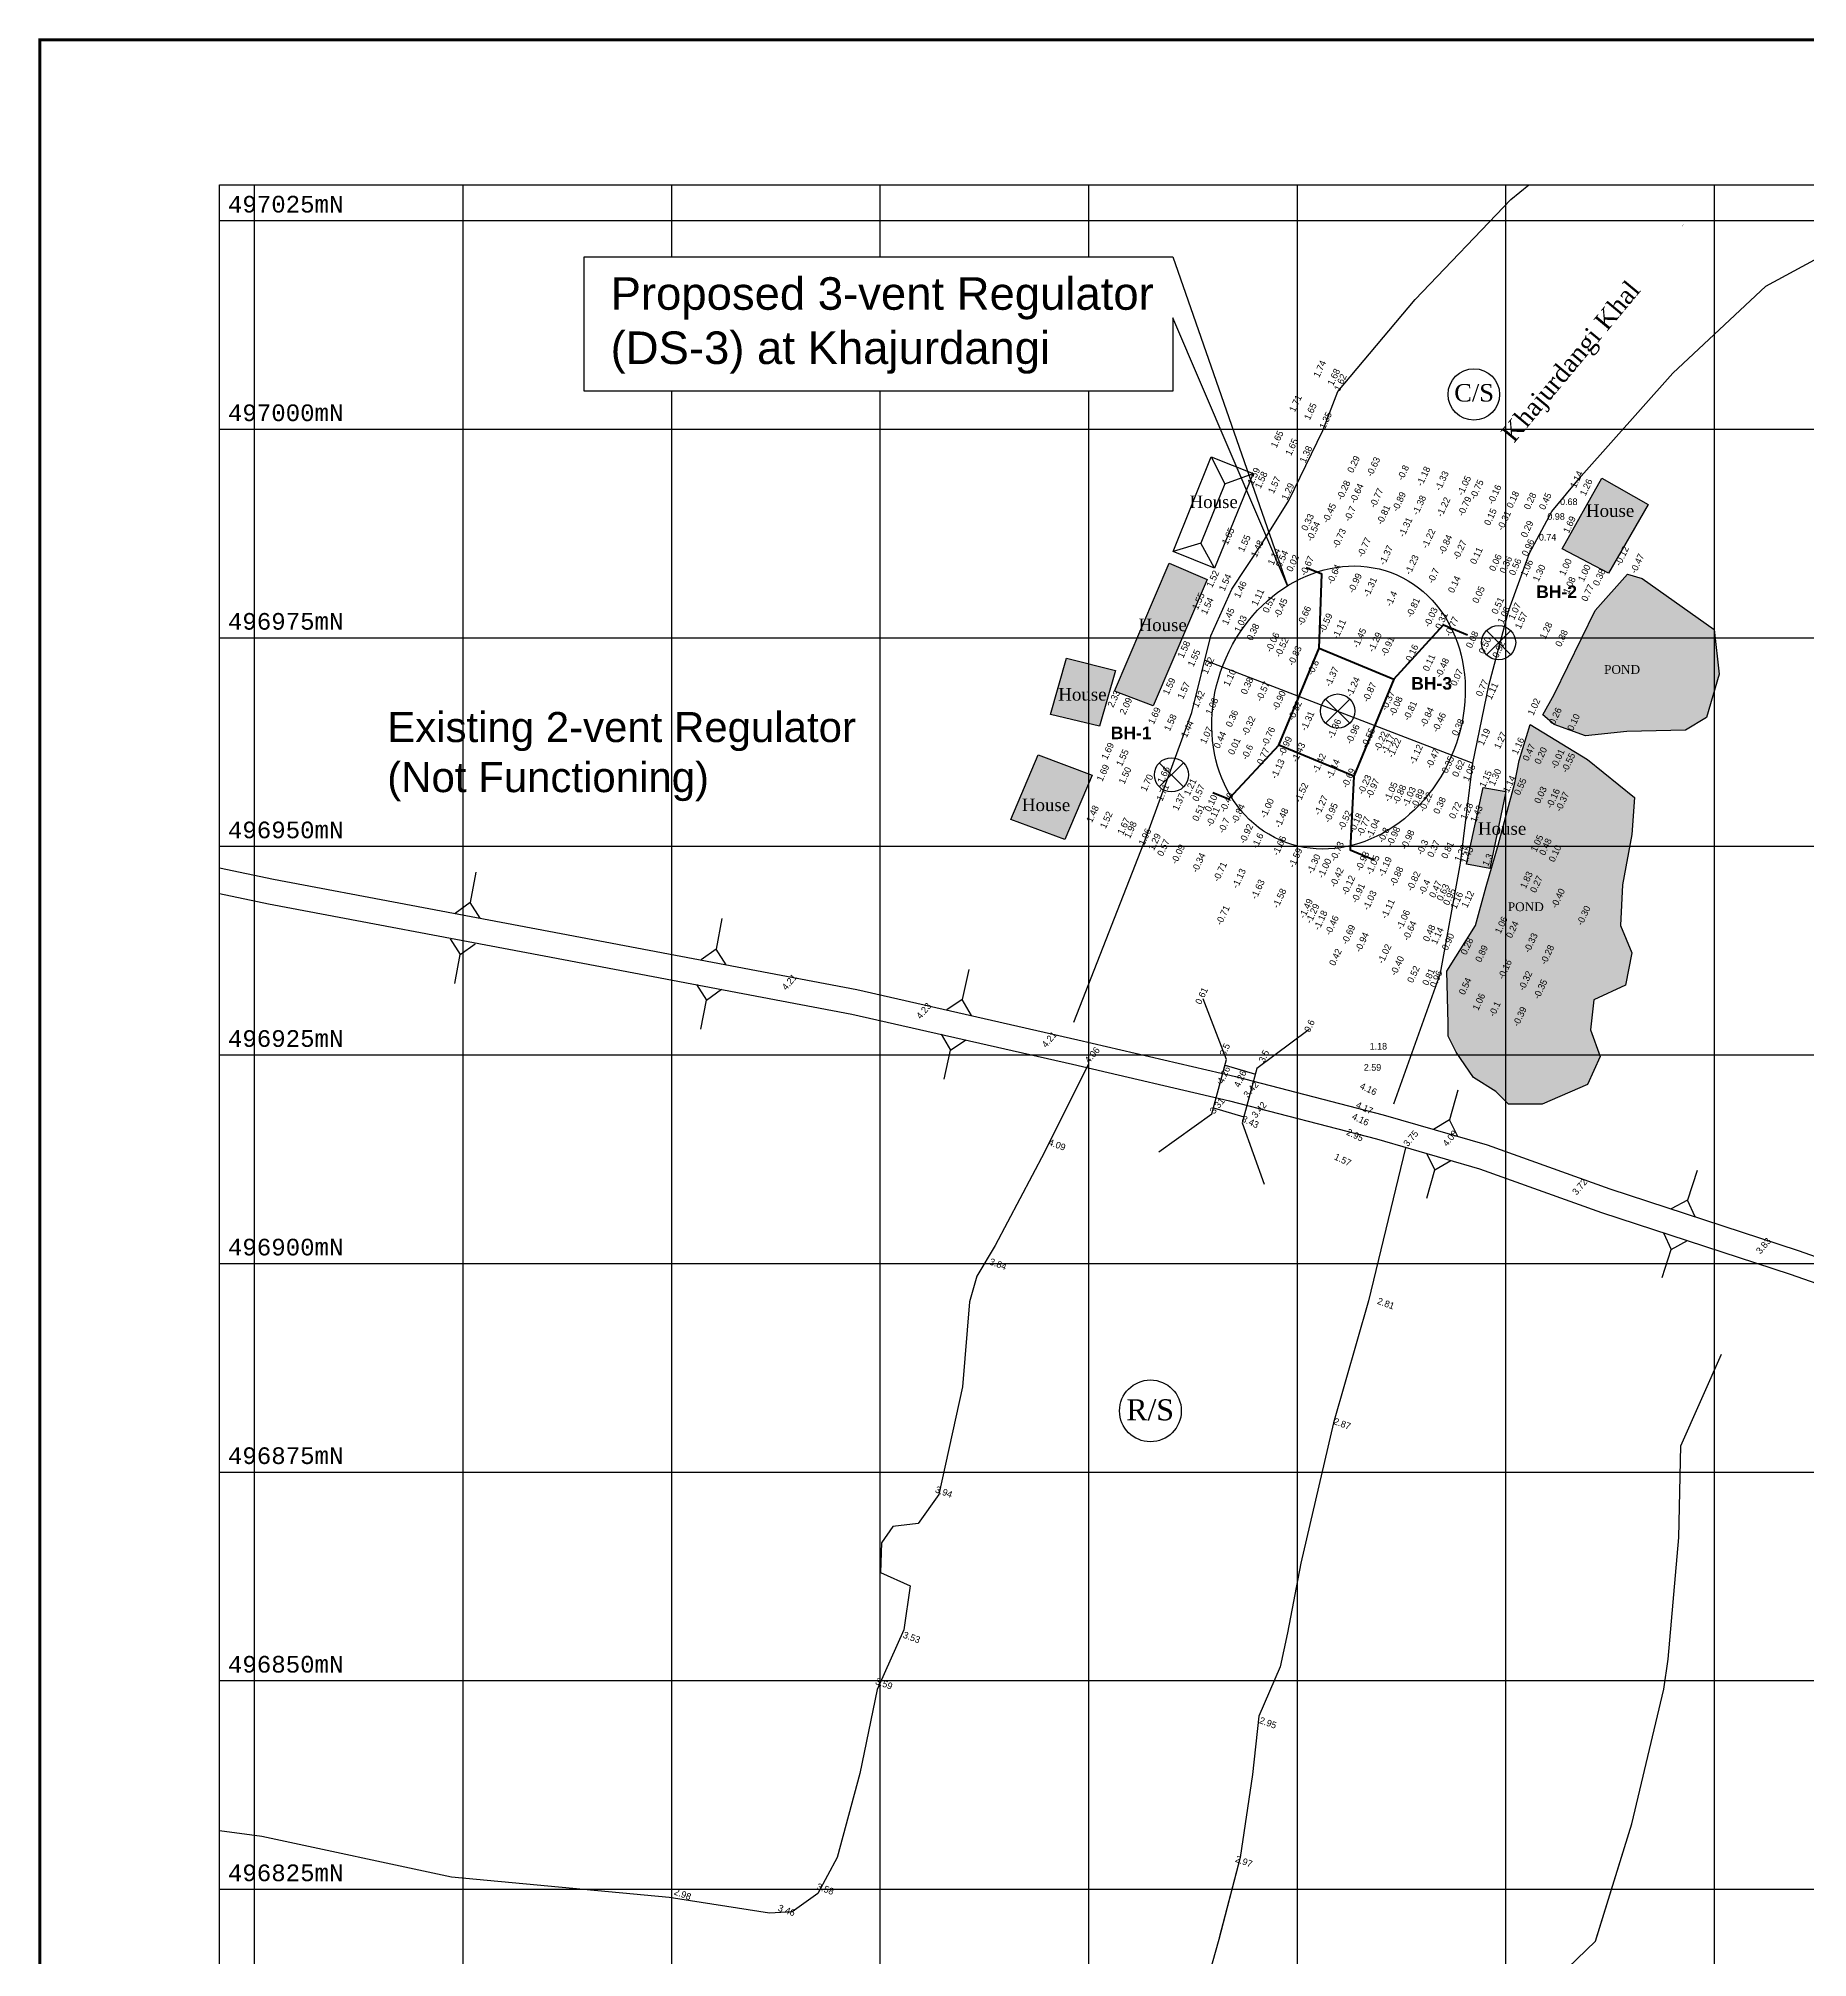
# Model space of a CAD drawing. Extents: x -377620 to 406987, y -326460 to -226264.
# Drawn here: x -237655 to -212205, y -255110 to -227506 of the extents above; entities that cross this region are included whole.
import ezdxf

# ---------------------------------------------------------------- set-up
doc = ezdxf.new("R2010")
doc.units = 0
doc.header["$LTSCALE"] = 300
doc.header["$MEASUREMENT"] = 0
doc.layers.add('LINE', color=7, linetype='CONTINUOUS')
doc.styles.add('PLOTTER_1', font='MONOTXT')

msp = doc.modelspace()

# ---------------------------------------------------------------- hatches: boundary and pattern name
at = {"layer": 'LINE'}
h = msp.add_hatch(dxfattribs=at)
h.set_pattern_fill('ANSI33', scale=429.981696, style=0)
h.set_pattern_definition([(45, (-50163549.44, -59873130.59), (-76.01074326, 76.01074326), []), (45, (-50163473.43, -59873130.59), (-76.01074326, 76.01074326), [53.747712, -26.873856])])
h.paths.add_polyline_path([(-221389.0619, -235053.6279), (-220842.904, -235287.0664), (-221620.6127, -237107.3829), (-222174.3212, -236895.967)])
h.paths.add_polyline_path([(-222863.9243, -236419.2503), (-222161.1077, -236596.1464), (-222393.2877, -237400.2821), (-223095.4907, -237230.3943)])
h.paths.add_polyline_path([(-223271.6707, -237812.1028), (-222496.4788, -238104.0581), (-222889.1085, -239030.2614), (-223664.3003, -238738.306)])
h.paths.add_polyline_path([(-215164.2662, -233830.0173), (-214500.4654, -234208.6865), (-215067.2075, -235197.5432), (-215735.9749, -234849.7446)])
h.paths.add_polyline_path([(-216873.6813, -238278.1757), (-216544.5761, -238336.5653), (-216777.4115, -239444.7387), (-217111.5243, -239382.4465)])
h = msp.add_hatch(dxfattribs=at)
h.set_pattern_fill('DOTS', scale=1036.8, style=0)
h.set_pattern_definition([(0, (-50163549.436, -59873130.59), (32.4, 64.8), [0, -64.8])])
h.paths.add_polyline_path([(-215853.2591, -236943.694), (-215259.2809, -235735.6028), (-214796.1793, -235212.0967), (-214584.7633, -235272.5012), (-213547.8184, -236007.4234), (-213477.3464, -236651.7386), (-213658.5601, -237275.9191), (-213960.5829, -237457.1328), (-214806.2467, -237477.2676), (-215400.2249, -237537.6722), (-215853.2591, -237376.5934), (-216014.3379, -237235.6494)])
h.paths.add_polyline_path([(-217373.4405, -241675.3845), (-217393.5753, -240920.3275), (-216980.8108, -240265.9448), (-216829.7994, -239702.1689), (-216658.6532, -239108.1907), (-216417.035, -238212.1898), (-216356.6304, -237890.0321), (-216195.5516, -237376.5934), (-215370.0226, -237879.9647), (-214695.505, -238423.6057), (-214735.7747, -238957.1793), (-214866.6513, -239682.034), (-214896.8536, -240265.9448), (-214735.7747, -240658.5744), (-214826.3816, -241121.676), (-215279.4158, -241333.092), (-215329.7529, -241765.9913), (-215188.8089, -242148.5535), (-215370.0226, -242551.2506), (-216024.4053, -242833.1385), (-216507.6418, -242833.1385), (-216688.8555, -242651.9248), (-217011.0131, -242450.5763), (-217262.6988, -242088.1489), (-217373.4405, -241856.5981)])

# ---------------------------------------------------------------- linework, layer by layer
at = {"layer": 'LINE', "color": 7}
for p, q in [((-234549.436, -229610.8194), (-234549.436, -259010.8194)), ((-231549.436, -229610.8194), (-231549.436, -259010.8194)), ((-228549.436, -229610.8194), (-228549.436, -230648)), ((-225549.436, -229610.8194), (-225549.436, -230648)), ((-222549.436, -229610.8194), (-222549.436, -230648)), ((-219549.436, -229610.8194), (-219549.436, -259010.8194)), ((-216549.436, -229610.8194), (-216549.436, -259010.8194)), ((-213549.436, -229610.8194), (-213549.436, -259010.8194)), ((-189688, -230130.5874), (-235048, -230130.5874)), ((-228549.436, -232580), (-228549.436, -259010.8194)), ((-225549.436, -232580), (-225549.436, -259010.8194)), ((-222549.436, -232580), (-222549.436, -259010.8194)), ((-189688, -233130.5874), (-235048, -233130.5874)), ((-220784.199, -233524.7685), (-220589.702, -233911.2452)), ((-220589.702, -233911.2452), (-220180.0269, -233764.5519)), ((-220589.702, -233911.2452), (-220934.3903, -234765.3172)), ((-220934.3903, -234765.3172), (-221332.3494, -234886.3456)), ((-220735.2964, -235127.3056), (-220934.3903, -234765.3172)), ((-189688, -236130.5874), (-235048, -236130.5874)), ((-216825.5301, -236370.0275), (-216475.805, -236023.7758)), ((-216825.0252, -236023.2673), (-216476.3099, -236370.536)), ((-220873.638, -236446.7005), (-217022.2505, -237929.3385)), ((-219139.5223, -237354.7105), (-218789.7971, -237008.4588)), ((-219139.0174, -237007.9503), (-218790.302, -237355.219)), ((-221530.8811, -238271.6039), (-221181.1559, -237925.3522)), ((-221530.3762, -237924.8437), (-221181.6608, -238272.1124)), ((-189688, -239130.5874), (-235048, -239130.5874)), ((-231362.0681, -239497.8169), (-231444.4966, -239935.718)), ((-227823.7725, -240166.7843), (-227906.7245, -240604.5865)), ((-231666.3295, -241100.6841), (-231587.8234, -240683.6205)), ((-224268.9214, -240895.7848), (-224367.5189, -241330.3309)), ((-228124.9756, -241756.467), (-228045.9709, -241339.4976)), ((-224626.9339, -242473.6446), (-224533.0282, -242059.7763)), ((-189688, -242130.5874), (-235048, -242130.5874)), ((-220584.879, -242272.8746), (-220148.0426, -242403.6796)), ((-220569.4356, -242277.0782), (-220291.6721, -242360.2509)), ((-217234.4107, -242633.1213), (-217357.8427, -243061.2758)), ((-220751.7134, -242885.8005), (-220314.877, -243016.6055)), ((-217682.5986, -244187.773), (-217565.0401, -243779.9921)), ((-213795.5578, -243790.6766), (-213934.2972, -244214.1186)), ((-214299.3276, -245328.217), (-214167.1902, -244924.9243)), ((-189688, -245130.5874), (-235048, -245130.5874)), ((-189688, -248130.5874), (-235048, -248130.5874)), ((-189688, -251130.5874), (-235048, -251130.5874)), ((-207145.5669, -254130.5874), (-235048, -254130.5874))]:
    msp.add_line(p, q, dxfattribs=at)
at = {"layer": 'LINE', "color": 7, "lineweight": 40, "const_width": 42.8247}
msp.add_lwpolyline([(-237633.2, -270313.1311), (-177128, -270313.1311), (-177128, -227527.3111), (-237633.2, -227527.3111)], close=True, dxfattribs=at)
at = {"layer": 'LINE', "color": 7}
for points in [[(-222758.2521, -241656.9561), (-221707.8474, -238971.8125), (-221062.0648, -237202.6206), (-220787.3562, -236100.5597), (-220488.6797, -235428.5377), (-220065.5547, -234789.7019), (-219667.3194, -234150.8661), (-219177.8219, -233146.9813), (-218962.1111, -232582.8147), (-217851.9073, -231260.7411), (-216475.2915, -229825.1275), (-216214.2253, -229610.8194)], [(-218158.0242, -242831.8093), (-217486.8583, -240949.2895), (-217199.2439, -239367.4104), (-217022.2505, -237929.3385), (-216789.9465, -236812.0673), (-216502.3322, -235727.9824), (-216203.6557, -234909.3876), (-215882.855, -234312.0347), (-215462.4956, -233803.1785), (-214146.1067, -232320.8582), (-212807.5936, -231070.8419), (-211292.0871, -230252.2471), (-209920.3878, -229809.7635)], [(-221336, -231523), (-221336, -232580), (-229803, -232580), (-229803, -230648), (-221336, -230648)], [(-221336, -230648), (-219684.6256, -235378.1573), (-221336, -231523)], [(-235048, -239435.579), (-234273.0033, -239600.6934), (-230312.6848, -240346.1651), (-225880.9288, -241185.8662), (-222700.71, -241907.4499), (-220436.5154, -242439.0435), (-218310.4433, -242988.546), (-216812.5451, -243420.3725), (-215051.0545, -244052.3577), (-212339.1024, -244940.9193), (-210828.3334, -245470.6695), (-208689.6754, -246074.8584), (-206308.8013, -246596.5105), (-204288.7251, -246962.2338), (-203051.8951, -247381.1601), (-201388.5165, -248054.4324), (-199131.9279, -249182.7267), (-196525.7835, -250841.1822), (-193491.6502, -252909.9095), (-191858.0959, -254130.5874)], [(-235048, -239803.6587), (-234343.8185, -239953.6858), (-230379.4914, -240699.9121), (-225954.2906, -241538.3712), (-222781.6824, -242258.228), (-220522.7107, -242788.5953), (-218405.3653, -243335.8424), (-216923.3053, -243763.1029), (-215167.9082, -244392.9019), (-212454.7208, -245281.8683), (-210936.935, -245814.0789), (-208777.2137, -246424.2183), (-206379.416, -246949.5785), (-204379.0271, -247311.7375), (-203177.2805, -247718.7807), (-201536.7811, -248382.7923), (-199309.5353, -249496.4152), (-196723.8715, -251141.8377), (-193700.8953, -253202.9578), (-192459.5086, -254130.5874)], [(-231301.0496, -240160.12), (-231444.4966, -239935.718), (-231659.7159, -240092.6063)], [(-231731.2705, -240459.2185), (-231587.8234, -240683.6205), (-231372.6042, -240526.7322)], [(-227763.546, -240829.1598), (-227906.7245, -240604.5865), (-228122.1313, -240761.2173)], [(-228189.1494, -241114.9242), (-228045.9709, -241339.4976), (-227830.5641, -241182.8667)], [(-224232.4852, -241559.894), (-224367.5189, -241330.3309), (-224588.4036, -241479.137)], [(-221536.411, -243520.7181), (-220775.7708, -242974.1839), (-220563.1041, -242192.8768), (-220898.1931, -241318.2405)], [(-219376.0546, -241762.9203), (-220126.2677, -242323.6818), (-220338.9344, -243104.9889), (-220020.3758, -243985.7804)], [(-224668.0619, -241830.2133), (-224533.0282, -242059.7763), (-224312.1435, -241910.9703)], [(-222549.0284, -242256.1477), (-223183.2549, -243524.6008), (-223891.2288, -244866.8012), (-224156.719, -245309.2849), (-224259.9652, -245678.0213), (-224363.2114, -246902.2261), (-224702.4488, -248450.9189), (-224997.4379, -248863.9036), (-225366.1743, -248908.152), (-225528.4183, -249144.1432), (-225543.1678, -249571.8774), (-225115.4336, -249763.6204), (-225203.9303, -250397.8469), (-225587.4161, -251253.3153), (-225838.1569, -252462.7707), (-226162.6449, -253672.226), (-226442.8845, -254188.4569), (-226811.6209, -254453.9471), (-227136.1089, -254468.6966), (-228581.5555, -254247.4547), (-231709.9765, -253951.1064), (-234442.2998, -253367.8014), (-235048, -253287.8033)], [(-217236.2385, -243298.2267), (-217357.8427, -243061.2758), (-217586.9218, -243197.1288)], [(-217991.4467, -243464.4016), (-218522.4271, -245662.0705), (-219023.9086, -247417.2556), (-219495.8912, -249437.931), (-219687.6341, -250440.894), (-219790.8803, -250927.626), (-220100.6188, -251635.5998), (-220189.1155, -252476.3188), (-220366.109, -253671.0246), (-220675.8476, -254850.9811), (-220867.5905, -255529.456), (-220985.5861, -255839.1945), (-220498.8541, -256089.9353), (-219569.6384, -256311.1771), (-219304.1482, -256311.1771), (-218201.8617, -256591.3288), (-217004.5515, -256560.6286), (-215254.6366, -254872.1142), (-214732.7322, -253183.5998), (-214272.2283, -251249.4834), (-214210.8278, -250819.6797), (-214057.3264, -249069.7649), (-214026.6262, -247749.6536), (-213443.3212, -246429.5424)], [(-217991.4467, -243464.4016), (-218522.4271, -245662.0705), (-219023.9086, -247417.2556), (-219495.8912, -249437.931), (-219687.6341, -250440.894), (-219790.8803, -250927.626), (-220100.6188, -251635.5998), (-220189.1155, -252476.3188), (-220366.109, -253671.0246), (-220669.7387, -254827.709)], [(-217686.6443, -243543.0412), (-217565.0401, -243779.9921), (-217335.961, -243644.1391)], [(-213821.2871, -244455.2867), (-213934.2972, -244214.1186), (-214168.1107, -244341.6512)], [(-214280.2002, -244683.7563), (-214167.1902, -244924.9243), (-213933.3767, -244797.3918)], [(-215240.9114, -254827.709), (-214732.7322, -253183.5998), (-214272.2283, -251249.4834), (-214210.8278, -250819.6797), (-214057.3264, -249069.7649), (-214026.6262, -247749.6536), (-213443.3212, -246429.5424)]]:
    msp.add_lwpolyline(points, dxfattribs=at)
for points in [[(-214639.0282, -230973.1387, 0, 0, 0), (-214639.0282, -230973.1387, 0, 0, 0), (-214215.0059, -230456.8303, 174.3307, 0, 0), (-214006.6123, -230194.3404, 0, 0, 0)], [(-223648.5493, -234033.8099, 0, 0, 0), (-219453.9843, -234033.8099, 0, 0, 0), (-218868.5795, -236231.3528, 142.56, 0, 0), (-218800.9672, -236475.4794, 0, 0, 0)], [(-216133.1759, -235464.0955, 0, 0, 0), (-216305.903, -235464.0955, 0, 0, 0), (-216453.2068, -235823.7332, 71.28, 0, 0), (-216516.9999, -235990.3043, 0, 0, 0)], [(-217941.4006, -236771.1598, 0, 0, 0), (-218419.4393, -236771.1598, 0, 0, 0), (-218631.3531, -237027.9622, 71.28, 0, 0), (-218722.6332, -237137.1702, 0, 0, 0)], [(-225768, -237489, 0, 0, 0), (-224143, -237489, 0, 0, 0), (-220876, -242242, 142.56, 0, 0), (-220671, -242526, 0, 0, 0)], [(-221634.1095, -237517.4305, 0, 0, 0), (-221468.4716, -237517.4305, 0, 0, 0), (-221417.611, -237703.5495, 71.28, 0, 0), (-221372.8466, -237852.9861, 0, 0, 0)]]:
    msp.add_lwpolyline(points, format="xyseb", dxfattribs=at)
for points in [[(-220784.199, -233524.7685), (-220180.0269, -233764.5519), (-220735.2964, -235127.3056), (-221332.3494, -234886.3456)], [(-215164.2662, -233830.0173), (-214500.4654, -234208.6865), (-215067.2075, -235197.5432), (-215735.9749, -234849.7446)], [(-221389.0619, -235053.6279), (-220842.904, -235287.0664), (-221620.6127, -237107.3829), (-222174.3212, -236895.967)], [(-215853.2591, -236943.694), (-215259.2809, -235735.6028), (-214796.1793, -235212.0967), (-214584.7633, -235272.5012), (-213547.8184, -236007.4234), (-213477.3464, -236651.7386), (-213658.5601, -237275.9191), (-213960.5829, -237457.1328), (-214806.2467, -237477.2676), (-215400.2249, -237537.6722), (-215853.2591, -237376.5934), (-216014.3379, -237235.6494)], [(-222863.9243, -236419.2503), (-222161.1077, -236596.1464), (-222393.2877, -237400.2821), (-223095.4907, -237230.3943)], [(-217373.4405, -241675.3845), (-217393.5753, -240920.3275), (-216980.8108, -240265.9448), (-216829.7994, -239702.1689), (-216658.6532, -239108.1907), (-216417.035, -238212.1898), (-216356.6304, -237890.0321), (-216195.5516, -237376.5934), (-215370.0226, -237879.9647), (-214695.505, -238423.6057), (-214735.7747, -238957.1793), (-214866.6513, -239682.034), (-214896.8536, -240265.9448), (-214735.7747, -240658.5744), (-214826.3816, -241121.676), (-215279.4158, -241333.092), (-215329.7529, -241765.9913), (-215188.8089, -242148.5535), (-215370.0226, -242551.2506), (-216024.4053, -242833.1385), (-216507.6418, -242833.1385), (-216688.8555, -242651.9248), (-217011.0131, -242450.5763), (-217262.6988, -242088.1489), (-217373.4405, -241856.5981)], [(-223271.6707, -237812.1028), (-222496.4788, -238104.0581), (-222889.1085, -239030.2614), (-223664.3003, -238738.306)], [(-216873.6813, -238278.1757), (-216544.5761, -238336.5653), (-216777.4115, -239444.7387), (-217111.5243, -239382.4465)]]:
    msp.add_lwpolyline(points, close=True, dxfattribs=at)
at = {"layer": 'LINE', "color": 7, "lineweight": 40}
for points in [[(-219232.8203, -236276.6867), (-219194.1544, -235213.6735), (-219416.0495, -235121.5985)], [(-218156.3186, -236723.3794), (-217444.2088, -235939.8108), (-217097.4007, -236083.7182)], [(-219811.3477, -237670.9018), (-220536.6471, -238448.9975), (-220758.5422, -238356.9225)], [(-218734.846, -238117.5946), (-218786.7015, -239175.1347), (-218439.8933, -239319.0422)]]:
    msp.add_lwpolyline(points, dxfattribs=at)
msp.add_lwpolyline([(-219232.8203, -236276.6867), (-218156.3186, -236723.3794), (-218734.846, -238117.5946), (-219811.3477, -237670.9018)], close=True, dxfattribs=at)
at = {"layer": 'LINE', "color": 7}
msp.add_polyline3d([(-235048, -259010.8194, 0), (-235048, -229610.8194, 0), (-189688, -229610.8194, 0), (-189688, -259010.8194, 0), (-235048, -259010.8194, 0)], dxfattribs=at)
for centre, radius in [((-217006.0628, -232626.4629), 370.1234), ((-216650.6676, -236196.9016), 246.068), ((-218964.6597, -237181.5847), 246.068), ((-221356.0185, -238098.4781), 246.068), ((-221658.175, -247246.1456), 444.1481)]:
    msp.add_circle(centre, radius, dxfattribs=at)
msp.add_ellipse((-218952.8924, -237130.1996), major_axis=(-840.6488, -1906.4593), ratio=0.8486201692, dxfattribs=at)

# ---------------------------------------------------------------- texts
at = {"layer": 'LINE', "color": 7, "style": 'PLOTTER_1'}
for s, p in [('497025mN', (-234928, -230010.5874)), ('497000mN', (-234928, -233010.5874)), ('496975mN', (-234928, -236010.5874)), ('496950mN', (-234928, -239010.5874)), ('496925mN', (-234928, -242010.5874)), ('496900mN', (-234928, -245010.5874)), ('496875mN', (-234928, -248010.5874)), ('496850mN', (-234928, -251010.5874)), ('496825mN', (-234928, -254010.5874))]:
    msp.add_text(s, height=240, dxfattribs=at).set_placement(p)
at = {"layer": 'LINE', "color": 7}
for s, rotation, p in [('1.74', 65, (-219232.396, -232392.8274)), ('1.68', 65, (-219030.676, -232509.9474)), ('1.62', 65, (-218935.996, -232586.8674)), ('1.71', 65, (-219582.196, -232889.3874)), ('1.65', 65, (-219366.796, -233004.4674)), ('1.35', 65, (-219148.516, -233132.7474)), ('1.65', 65, (-219845.596, -233403.5874)), ('1.65', 65, (-219636.196, -233516.5074)), ('1.38', 65, (-219431.116, -233620.0674)), ('0.29', 65, (-218745.796, -233764.4274)), ('-0.63', 65, (-218472.076, -233820.2274)), ('1.59', 65, (-220180.9897, -233933.8049)), ('1.58', 65, (-220074.316, -233989.7874)), ('1.57', 65, (-219885.796, -234061.5474)), ('-0.8', 65, (-218027.836, -233872.5474)), ('-1.18', 65, (-217750.276, -233956.3074)), ('-1.33', 65, (-217486.756, -234021.7074)), ('-1.05', 65, (-217164.436, -234089.3874)), ('1.14', 65, (-215539.636, -233981.7474)), ('1.29', 65, (-219691.276, -234156.2274)), ('-0.28', 65, (-218900.7205, -234157.0979)), ('-0.64', 65, (-218711.956, -234202.0674)), ('-0.77', 65, (-218426.596, -234268.6674)), ('-0.89', 65, (-218101.6131, -234321.8274)), ('-1.38', 65, (-217811.716, -234371.7474)), ('-0.75', 65, (-216984.076, -234145.5474)), ('-0.16', 65, (-216728.236, -234217.4274)), ('0.18', 65, (-216456.076, -234272.2674)), ('0.28', 65, (-216206.836, -234293.3874)), ('0.45', 65, (-215988.916, -234295.7874)), ('1.26', 65, (-215399.836, -234095.5074)), ('0.33', 65, (-219407.116, -234597.8288)), ('-0.45', 65, (-219105.916, -234485.8674)), ('-0.7', 65, (-218791.876, -234462.9474)), ('-0.81', 65, (-218326.156, -234511.0674)), ('-1.22', 65, (-217462.876, -234398.6274)), ('-0.79', 65, (-217158.676, -234387.9474)), ('0.15', 65, (-216777.796, -234521.2674)), ('-0.31', 65, (-216591.196, -234593.8674)), ('1.65', 65, (-220549.036, -234797.7474)), ('-0.54', 65, (-219335.596, -234749.3874)), ('-0.73', 65, (-218963.716, -234849.1074)), ('-1.31', 65, (-218008.996, -234688.1874)), ('-1.22', 65, (-217677.436, -234851.1474)), ('0.29', 65, (-216250.516, -234695.6274)), ('1.69', 65, (-215641.036, -234632.1474)), ('1.55', 65, (-220317.316, -234901.9074)), ('1.48', 65, (-220131.916, -234978.8274)), ('1.14', 65, (-219889.996, -235091.0274)), ('0.54', 65, (-219776.476, -235122.9474)), ('-0.77', 65, (-218604.676, -234977.1474)), ('-1.37', 65, (-218288.716, -235091.2674)), ('-0.84', 65, (-217435.156, -234938.6274)), ('-0.27', 65, (-217228.036, -235014.9474)), ('0.11', 65, (-216980.356, -235078.3074)), ('0.96', 65, (-216236.956, -234962.5074)), ('-0.12', 65, (-214895.596, -235102.9074)), ('-0.47', 65, (-214675.156, -235211.3874)), ('1.52', 65, (-220770.556, -235413.2274)), ('0.02', 65, (-219621.676, -235186.1874)), ('-0.67', 65, (-219425.116, -235245.1074)), ('-0.64', 65, (-219039.556, -235365.8274)), ('-1.23', 65, (-217918.876, -235228.9074)), ('-0.7', 65, (-217592.476, -235354.9074)), ('0.06', 65, (-216705.796, -235179.3474)), ('0.36', 65, (-216555.316, -235208.6274)), ('0.56', 65, (-216421.036, -235239.5874)), ('1.06', 65, (-216254.336, -235257.4607)), ('1.30', 65, (-216076.996, -235327.6674)), ('1.00', 65, (-215698.156, -235241.5074)), ('1.00', 65, (-215426.3496, -235328.0314)), ('0.38', 65, (-215214.0408, -235390.5487)), ('1.54', 65, (-220593.436, -235464.4674)), ('1.46', 65, (-220375.036, -235565.2674)), ('1.11', 65, (-220122.916, -235677.4674)), ('-0.99', 65, (-218735.476, -235492.1874)), ('-1.31', 65, (-218518.036, -235550.2674)), ('-1.4', 65, (-218196.316, -235684.5474)), ('0.14', 65, (-217297.756, -235492.0674)), ('0.05', 65, (-216948.316, -235639.5474)), ('1.08', 65, (-215642.0663, -235504.1874)), ('0.77', 65, (-215380.036, -235613.1474)), ('1.55', 65, (-220978.5938, -235732.2117)), ('1.54', 65, (-220851.076, -235802.1474)), ('1.45', 65, (-220547.956, -235950.4674)), ('0.51', 65, (-219964.516, -235778.5074)), ('-0.45', 65, (-219803.836, -235851.3474)), ('-0.66', 65, (-219466.276, -235963.3074)), ('-0.81', 65, (-217899.556, -235844.5074)), ('-0.03', 65, (-217644.436, -235982.6274)), ('0.51', 65, (-216672.196, -235797.2274)), ('1.08', 65, (-216584.716, -235932.8274)), ('1.07', 65, (-216427.276, -235877.2674)), ('1.03', 65, (-220371.436, -236058.7074)), ('0.38', 65, (-220193.476, -236177.1474)), ('-0.59', 65, (-219157.396, -236066.7474)), ('-1.11', 65, (-218962.396, -236155.0674)), ('-1.45', 65, (-218671.516, -236281.9074)), ('-0.31', 65, (-217498.876, -236051.7474)), ('-0.77', 65, (-217344.916, -236116.6674)), ('1.57', 65, (-216334.156, -236010.7074)), ('1.28', 65, (-215977.756, -236156.8674)), ('0.88', 65, (-215753.956, -236265.4674)), ('1.58', 65, (-221186.356, -236427.5874)), ('-0.06', 65, (-219920.956, -236342.5074)), ('-0.52', 65, (-219789.676, -236416.9074)), ('-0.83', 65, (-219601.636, -236537.9874)), ('-1.29', 65, (-218448.436, -236340.7074)), ('-0.91', 65, (-218267.836, -236403.4674)), ('-0.16', 65, (-217922.836, -236515.7874)), ('0.08', 65, (-217039.876, -236285.7474)), ('0.50', 65, (-216857.116, -236368.7874)), ('0.92', 65, (-216659.476, -236426.1474)), ('1.55', 65, (-221040.556, -236551.5474)), ('1.52', 65, (-220840.876, -236659.3074)), ('-0.8', 65, (-219323.356, -236675.2674)), ('-1.37', 65, (-219069.556, -236837.8674)), ('0.11', 65, (-217660.276, -236618.2674)), ('-0.48', 65, (-217481.356, -236711.9874)), ('1.59', 65, (-221398.636, -236957.6274)), ('1.57', 65, (-221189.116, -237017.5074)), ('1.10', 65, (-220526.596, -236834.5074)), ('0.38', 65, (-220279.276, -236951.3874)), ('-0.57', 65, (-220059.316, -237049.5474)), ('-1.24', 65, (-218764.156, -236984.1474)), ('-0.87', 65, (-218527.516, -237061.6674)), ('0.07', 65, (-217263.076, -236829.7074)), ('0.77', 65, (-216897.196, -236981.7474)), ('1.11', 65, (-216755.1572, -237025.8182)), ('2.33', 65, (-222195.0608, -237138.4429)), ('2.09', 65, (-222021.7808, -237241.8829)), ('1.42', 65, (-220976.476, -237141.9474)), ('1.08', 65, (-220782.916, -237243.9474)), ('-0.90', 65, (-219830.116, -237182.6274)), ('-0.82', 65, (-219598.996, -237326.3874)), ('-0.37', 65, (-218261.836, -237182.7474)), ('-0.08', 65, (-218148.196, -237263.2674)), ('-0.81', 65, (-217941.916, -237328.3074)), ('1.1', 65, (-216756.7172, -237025.8182)), ('1.02', 65, (-216150.556, -237252.1074)), ('1.69', 65, (-221610.676, -237380.2674)), ('1.58', 65, (-221381.116, -237479.6274)), ('1.44', 65, (-221137.516, -237571.5474)), ('0.36', 65, (-220495.156, -237420.9474)), ('-0.32', 65, (-220267.396, -237547.0674)), ('-1.31', 65, (-219419.116, -237476.1474)), ('-1.36', 65, (-219032.596, -237587.5074)), ('-0.96', 65, (-218767.756, -237664.3074)), ('-0.84', 65, (-217700.116, -237419.3874)), ('-0.46', 65, (-217525.396, -237495.2274)), ('0.38', 65, (-217243.156, -237546.7074)), ('0.26', 65, (-215843.356, -237385.5474)), ('0.10', 65, (-215581.396, -237474.5874)), ('1.69', 65, (-222282.916, -237888.9474)), ('1.07', 65, (-220863.076, -237661.5474)), ('0.44', 65, (-220668.676, -237728.6274)), ('0.01', 65, (-220462.756, -237819.8274)), ('-0.6', 65, (-220268.716, -237890.8674)), ('-0.76', 65, (-219982.876, -237702.4674)), ('-0.99', 65, (-219738.796, -237839.0274)), ('-1.43', 65, (-219549.556, -237927.3474)), ('-0.55', 65, (-218545.636, -237719.3874)), ('-0.22', 65, (-218364.196, -237766.1874)), ('-1.17', 65, (-218262.676, -237806.2674)), ('-1.22', 65, (-218170.036, -237861.1074)), ('-1.12', 65, (-217857.796, -237955.0674)), ('1.19', 65, (-216869.356, -237685.5474)), ('1.27', 65, (-216633.076, -237735.4674)), ('1.16', 65, (-216379.996, -237815.2674)), ('0.47', 65, (-216225.196, -237908.9874)), ('1.55', 65, (-222070.636, -237985.4274)), ('-0.77', 65, (-220064.596, -238000.3074)), ('-1.13', 65, (-219847.036, -238164.4674)), ('-1.42', 65, (-219251.836, -238082.8674)), ('-1.14', 65, (-219052.876, -238166.0274)), ('-0.47', 65, (-217616.956, -238014.7074)), ('0.35', 65, (-217389.196, -238083.5874)), ('0.62', 65, (-217238.596, -238139.2674)), ('1.05', 65, (-217082.956, -238199.7474)), ('0.20', 65, (-216054.196, -237954.2274)), ('-0.01', 65, (-215820.196, -238021.3074)), ('-0.55', 65, (-215666.476, -238076.7474)), ('1.69', 65, (-222351.196, -238202.9063)), ('1.50', 65, (-222033.796, -238240.1874)), ('1.70', 65, (-221718.916, -238345.3074)), ('1.66', 65, (-221478.7271, -238231.1357)), ('1.21', 65, (-221095.9759, -238406.0608)), ('-1.52', 65, (-219506.716, -238506.3474)), ('-0.69', 65, (-218828.596, -238296.8274)), ('-0.23', 65, (-218596.516, -238390.6674)), ('-0.97', 65, (-218481.676, -238445.3874)), ('-1.05', 65, (-218219.596, -238495.1874)), ('1.15', 65, (-216847.276, -238290.3474)), ('1.30', 65, (-216711.316, -238265.3874)), ('1.14', 65, (-216506.596, -238364.1474)), ('0.55', 65, (-216348.076, -238400.1474)), ('1.71', 65, (-221489.956, -238485.9474)), ('1.37', 65, (-221260.636, -238621.3074)), ('0.57', 65, (-220975.4959, -238491.6208)), ('0.10', 65, (-220796.476, -238638.8274)), ('-0.40', 65, (-220582.8139, -238646.5422)), ('-1.00', 65, (-220000.0227, -238729.537)), ('-1.27', 65, (-219223.876, -238687.5474)), ('-0.95', 65, (-219079.876, -238795.4274)), ('-0.88', 65, (-218096.836, -238532.6274)), ('-1.03', 65, (-217958.116, -238563.4674)), ('-0.89', 65, (-217832.236, -238595.3874)), ('-0.22', 65, (-217717.876, -238640.1474)), ('0.38', 65, (-217508.836, -238670.7474)), ('0.72', 65, (-217283.356, -238740.7074)), ('1.28', 65, (-217116.796, -238754.6274)), ('0.03', 65, (-216057.436, -238520.1474)), ('-0.16', 65, (-215886.196, -238589.3874)), ('-0.37', 65, (-215754.316, -238636.6674)), ('1.48', 65, (-222500.596, -238792.5474)), ('1.52', 65, (-222302.716, -238879.6674)), ('1.67', 65, (-222052.516, -238969.6674)), ('1.98', 65, (-221954.236, -239021.5074)), ('0.51', 65, (-220975.0811, -238774.3736)), ('-0.11', 65, (-220777.876, -238855.4274)), ('-0.7', 65, (-220604.476, -238946.7474)), ('-0.84', 65, (-220417.036, -238811.1474)), ('-1.48', 65, (-219792.0055, -238870.213)), ('-0.52', 65, (-218881.756, -238904.5074)), ('-0.18', 65, (-218726.956, -238940.5074)), ('-0.77', 65, (-218613.0806, -238991.65)), ('-1.04', 65, (-218476.756, -239021.3874)), ('1.43', 65, (-216977.236, -238792.6674)), ('1.96', 65, (-221747.356, -239123.0274)), ('1.29', 65, (-221608.516, -239194.1874)), ('0.57', 65, (-221481.436, -239278.6674)), ('-0.92', 65, (-220299.916, -239098.1874)), ('-1.6', 65, (-220120.636, -239165.1474)), ('-1.66', 65, (-219822.796, -239269.1874)), ('-0.8', 65, (-218307.196, -239084.2674)), ('-0.98', 65, (-218182.876, -239136.4674)), ('-0.98', 65, (-217978.756, -239183.3874)), ('-0.3', 65, (-217749.676, -239259.4674)), ('0.37', 65, (-217595.476, -239293.6674)), ('1.05', 65, (-216107.356, -239216.3874)), ('0.48', 65, (-215986.036, -239265.8274)), ('-0.09', 65, (-221280.796, -239391.3474)), ('-0.34', 65, (-220985.236, -239514.2274)), ('-1.59', 65, (-219592.276, -239443.1874)), ('-1.30', 65, (-219329.476, -239532.3474)), ('-1.00', 65, (-219173.356, -239594.0274)), ('-0.73', 65, (-218994.689, -239350.6339)), ('-0.93', 65, (-218629.9706, -239491.9943)), ('-1.05', 65, (-218479.4906, -239544.3143)), ('-1.19', 65, (-218303.4506, -239570.8343)), ('0.81', 65, (-217395.676, -239313.5874)), ('1.29', 65, (-217204.276, -239357.2674)), ('1.43', 65, (-217111.636, -239386.5474)), ('1.3', 65, (-216803.956, -239422.3074)), ('0.10', 65, (-215849.116, -239362.0674)), ('-0.71', 65, (-220676.356, -239644.0674)), ('-1.13', 65, (-220404.676, -239739.5874)), ('-1.63', 65, (-220133.476, -239896.7874)), ('-0.42', 65, (-218997.316, -239724.8274)), ('-0.12', 65, (-218831.476, -239837.1474)), ('-0.88', 65, (-218138.596, -239710.9074)), ('-0.82', 65, (-217893.316, -239779.4274)), ('1.83', 65, (-216259.996, -239742.9474)), ('0.27', 65, (-216116.716, -239803.6674)), ('-1.58', 65, (-219821.836, -240026.1474)), ('-0.91', 65, (-218689.4468, -239951.3312)), ('-1.03', 65, (-218523.196, -240055.0674)), ('-0.4', 65, (-217720.516, -239833.1874)), ('0.47', 65, (-217569.316, -239876.1474)), ('0.63', 65, (-217461.196, -239921.1474)), ('0.95', 65, (-217368.5615, -239984.4797)), ('1.16', 65, (-217261.2461, -240036.9214)), ('1.12', 65, (-217102.756, -240019.9074)), ('-0.40', 65, (-215815.156, -240026.3874)), ('-0.71', 65, (-220637.476, -240269.9874)), ('-1.49', 65, (-219439.996, -240172.5474)), ('-1.29', 65, (-219345.6583, -240244.442)), ('-1.18', 65, (-219230.116, -240341.1474)), ('-0.46', 65, (-219067.636, -240414.4674)), ('-1.11', 65, (-218262.8607, -240177.3449)), ('-1.06', 65, (-218041.996, -240333.4674)), ('1.06', 65, (-216622.3655, -240390.8274)), ('-0.30', 65, (-215446.396, -240274.4274)), ('-0.69', 65, (-218829.556, -240548.0274)), ('-0.94', 65, (-218635.756, -240656.8674)), ('-0.64', 65, (-217949.236, -240493.0674)), ('0.48', 65, (-217658.116, -240507.5874)), ('1.14', 65, (-217541.476, -240545.8674)), ('0.90', 65, (-217387.156, -240631.3074)), ('0.24', 65, (-216462.316, -240456.3474)), ('-0.33', 65, (-216206.596, -240666.5874)), ('0.42', 65, (-219007.516, -240853.3074)), ('-1.02', 65, (-218311.276, -240825.9474)), ('-0.40', 65, (-218127.916, -240997.0674)), ('0.28', 65, (-217115.836, -240697.1874)), ('0.89', 65, (-216904.516, -240802.5474)), ('-0.28', 65, (-215970.196, -240837.8274)), ('4.21', 50, (-226895.5209, -241204.2285)), ('0.52', 65, (-217885.036, -241100.0274)), ('0.81', 65, (-217667.596, -241137.3474)), ('0.96', 65, (-217557.796, -241167.3474)), ('-0.16', 65, (-216578.716, -241048.7874)), ('-0.32', 65, (-216284.596, -241213.0674)), ('0.61', 65, (-220932.8037, -241410.2191)), ('0.54', 65, (-217141.516, -241271.5074)), ('1.06', 65, (-216943.036, -241495.3074)), ('-0.35', 65, (-216068.596, -241333.1874)), ('4.23', 50, (-224962.9643, -241619.1299)), ('-0.1', 65, (-216710.236, -241585.9074)), ('-0.39', 65, (-216365.236, -241727.3874)), ('4.21', 50, (-223157.9082, -242030.5058)), ('0.6', 65, (-219365.8437, -241809.2191)), ('4.06', 50, (-222539.352, -242253.555)), ('3.5', 65, (-220583.6037, -242150.9791)), ('3.5', 65, (-220021.7419, -242245.552)), ('4.26', 65, (-220611.8213, -242546.0246)), ('4.26', 65, (-220377.0837, -242603.9791)), ('3.42', 50, (-220255.8837, -242750.0191)), ('4.16', 335, (-218656.6388, -242606.7787)), ('3.31', 50, (-220742.1237, -242984.2591)), ('3.42', 50, (-220140.0837, -243043.4191)), ('4.17', 335, (-218712.8339, -242878.9366)), ('3.43', 335, (-220354.5108, -243079.6977)), ('2.95', 335, (-218848.6172, -243269.9895)), ('4.16', 335, (-218769.9758, -243044.6787)), ('4.09', 340, (-223135.4195, -243421.5378)), ('3.75', 50, (-217956.317, -243453.5579)), ('4.08', 50, (-217392.0677, -243451.695)), ('1.57', 335, (-219024.3293, -243626.0893)), ('3.72', 50, (-215527.9148, -244150.9457)), ('3.83', 50, (-212883.3271, -244998.5305)), ('3.84', 340, (-223982.9718, -245137.3179)), ('2.81', 340, (-218404.5989, -245704.2242)), ('2.87', 340, (-219033.3131, -247433.682)), ('3.94', 340, (-224763.3623, -248414.8109)), ('3.53', 340, (-225226.551, -250505.9685)), ('3.59', 340, (-225624.4455, -251172.5699)), ('2.95', 340, (-220100.6583, -251735.0523)), ('2.97', 340, (-220447.7623, -253728.5832)), ('2.98', 340, (-228520.8549, -254198.9724)), ('3.58', 340, (-226468.73, -254125.5675)), ('3.46', 340, (-227025.357, -254432.4098))]:
    msp.add_text(s, height=96, rotation=rotation, dxfattribs=at).set_placement(p)
for s, p in [('0.98', (-215948.356, -234430.0674)), ('0.68', (-215765.356, -234218.2674)), ('0.74', (-216070.156, -234728.9874)), ('1.18', (-218504.3406, -242049.991)), ('2.59', (-218588.8111, -242353.9788))]:
    msp.add_text(s, height=96, dxfattribs=at).set_placement(p)
at = {"layer": 'LINE', "color": 7, "attachment_point": 1}
for s, insert, char_height, width in [('{\\fArial|b0|i0|c0|p34;Proposed 3-vent Regulator (DS-3) at Khajurdangi}', (-229423.1287, -230941.2939), 468, 8163.128697), ('{\\fTimes New Roman|b0|i0|c0|p18;C/S}', (-217288.0088, -232477.4582), 252, 544.418073), ('{\\fTimes New Roman|b0|i0|c0|p18;House}', (-221096.0917, -234081.0166), 180, 802.930254), ('{\\fTimes New Roman|b0|i0|c0|p18;House}', (-215393.3652, -234207.7337), 180, 802.930254), ('{\\fArial|b1|i0|c0|p34;BH-2}', (-216109.5345, -235374.7567), 180, 699.942076), ('{\\fTimes New Roman|b0|i0|c0|p18;House}', (-221829.9769, -235851.1118), 180, 802.930254), ('{\\fTimes New Roman|b0|i0|c0|p18;POND}', (-215132.8821, -236519.7054), 125.9712, 802.930254), ('{\\fArial|b1|i0|c0|p34;BH-3}', (-217906.9897, -236692.6941), 180, 699.942076), ('{\\fTimes New Roman|b0|i0|c0|p18;House}', (-222983.9854, -236850.4453), 180, 802.930254), ('{\\fArial|b0|i0|c0|p34;Existing 2-vent Regulator (Not Functioning)}', (-232636.3619, -237195), 432, 7090.361945), ('{\\fArial|b1|i0|c0|p34;BH-1}', (-222228.8304, -237405.2796), 180, 699.942076), ('{\\fTimes New Roman|b0|i0|c0|p18;House}', (-223507.3643, -238439.5313), 180, 802.930254), ('{\\fTimes New Roman|b0|i0|c0|p18;House}', (-216947.3385, -238779.7559), 180, 802.930254), ('{\\fTimes New Roman|b0|i0|c0|p18;POND}', (-216518.1916, -239932.4589), 125.9712, 802.930254), ('{\\fTimes New Roman|b0|i0|c0|p18;R/S}', (-222005.1092, -247079.7991), 302.4, 653.301688)]:
    msp.add_mtext(s, dxfattribs=dict(at, insert=insert, char_height=char_height, width=width))
at = {"layer": 'LINE', "color": 7, "insert": (-216632.9754, -233169.2349), "char_height": 264, "width": 4104.705129, "attachment_point": 1, "rotation": 50.2632475}
msp.add_mtext('{\\fTimes New Roman|b0|i0|c0|p18;Khajurdangi Khal}', dxfattribs=at)

doc.saveas('drawing.dxf')
